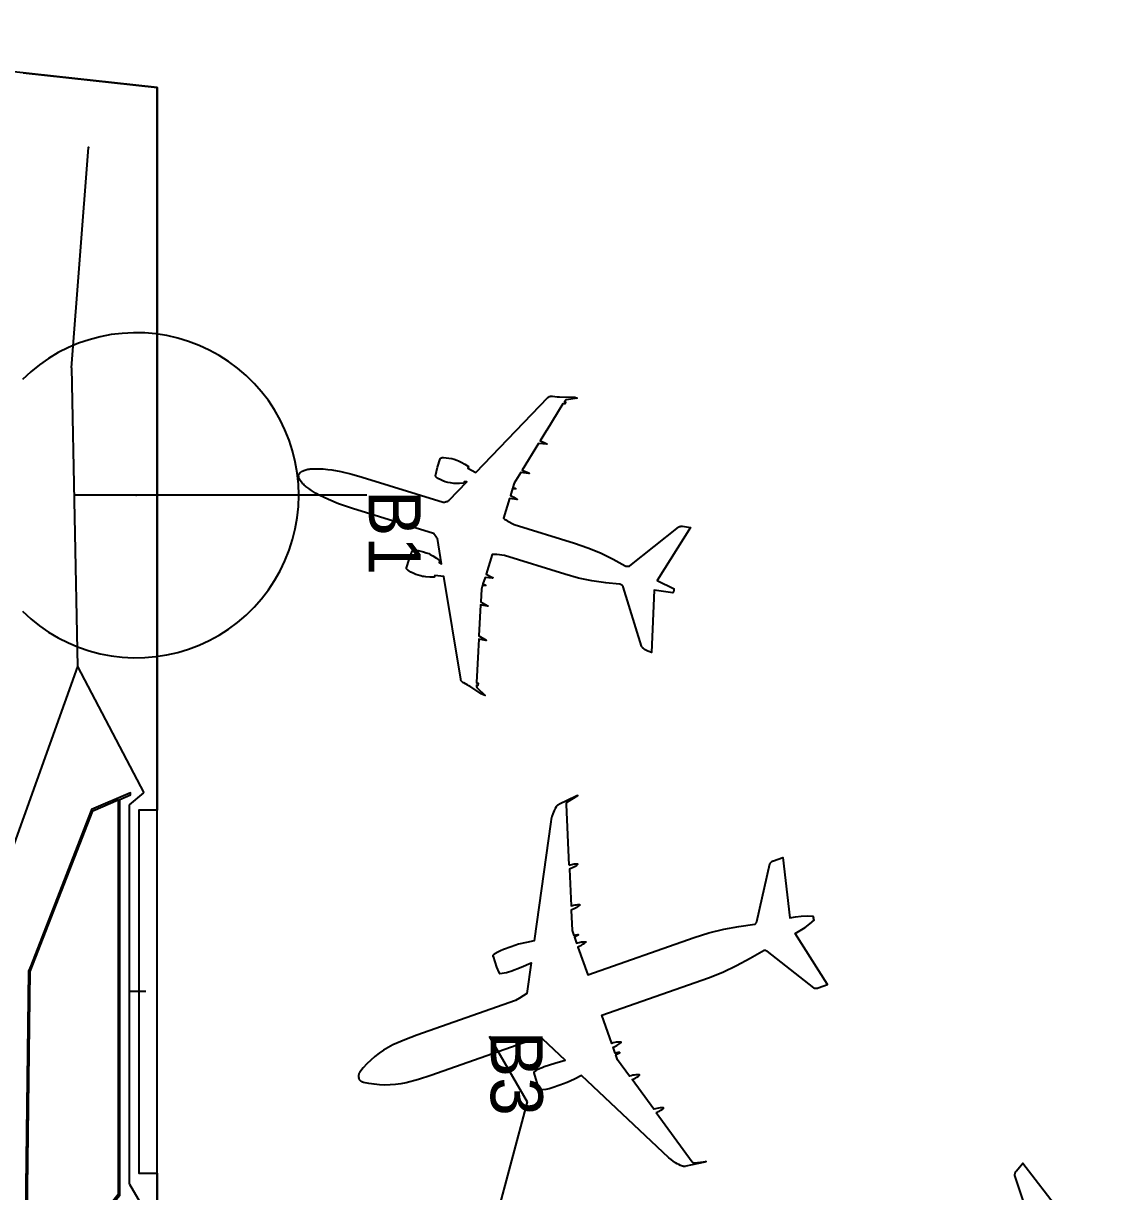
# Model space of a CAD drawing. Extents: x -127 to 299, y -292 to 314.
# Drawn here: x 113.1 to 212.7, y 206 to 313.8 of the extents above; entities that cross this region are included whole.
import ezdxf

# ---------------------------------------------------------------- set-up
doc = ezdxf.new("R2010")
doc.units = 0
for name, color, linetype in [('SS-BOARDING-AREAS', 7, 'CONTINUOUS'), ('SS-BOUNDARY', 250, 'CONTINUOUS'), ('SS-CIRCULATION', 7, 'CONTINUOUS'), ('SS-ENTER-TRANSFER', 250, 'CONTINUOUS'), ('SS-GATES', 250, 'CONTINUOUS'), ('SS-GRAPH', 7, 'CONTINUOUS'), ('SS-ISLANDS', 7, 'CONTINUOUS'), ('SS-SEATING-AREAS', 250, 'CONTINUOUS'), ('SS-SMALL-PLANES', 9, 'CONTINUOUS'), ('SS-STAND-NUMBER', 7, 'CONTINUOUS')]:
    doc.layers.add(name, color=color, linetype=linetype)

msp = doc.modelspace()

# ---------------------------------------------------------------- linework, layer by layer
at = {"layer": 'SS-BOARDING-AREAS'}
msp.add_lwpolyline([(113.01, 259.6), (113.77, 258.9), (114.58, 258.25), (115.43, 257.66), (116.32, 257.14), (117.25, 256.67), (118.2, 256.27), (119.18, 255.94), (120.18, 255.67), (121.2, 255.48), (122.23, 255.35), (123.26, 255.3), (124.3, 255.32), (125.33, 255.41), (126.35, 255.57), (127.36, 255.8), (128.35, 256.1), (129.32, 256.46), (130.26, 256.9), (131.17, 257.39), (132.04, 257.95), (132.87, 258.57), (133.66, 259.24), (134.4, 259.97), (135.09, 260.74), (135.72, 261.56), (136.29, 262.43), (136.8, 263.33), (137.25, 264.26), (137.64, 265.22), (137.95, 266.21), (138.2, 267.21), (138.38, 268.23), (138.49, 269.26), (138.52, 270.3), (138.49, 271.33), (138.38, 272.36), (138.2, 273.38), (137.95, 274.39), (137.64, 275.37), (137.25, 276.33), (136.8, 277.27), (136.29, 278.17), (135.72, 279.03), (135.09, 279.85), (134.4, 280.62), (133.66, 281.35), (132.87, 282.02), (132.04, 282.64), (131.17, 283.2), (130.26, 283.7), (129.32, 284.13), (128.35, 284.5), (127.36, 284.8), (126.35, 285.03), (125.33, 285.19), (124.3, 285.28), (123.26, 285.29), (122.23, 285.24), (121.2, 285.12), (120.18, 284.92), (119.18, 284.65), (118.2, 284.32), (117.25, 283.92), (116.32, 283.46), (115.43, 282.93), (114.58, 282.34), (113.77, 281.69), (113.01, 280.99)], dxfattribs=at)
at = {"layer": 'SS-BOUNDARY'}
msp.add_lwpolyline([(212.74, -208.86), (212.74, 117.56), (125.45, 204.84), (125.45, 307.92), (71.36, 313.84), (66.7, 289.58), (58.13, 266.21), (45.92, 244.53), (30.37, 225.09), (11.91, 208.41)], dxfattribs=at)
at = {"layer": 'SS-CIRCULATION'}
for points in [[(113.08, 309.28), (125.45, 307.92), (125.45, 241.24), (123.75, 241.24), (123.75, 207.75), (125.45, 207.75), (125.45, 204.84)], [(122.01, 205.72), (122.01, 242.23), (122.99, 242.64), (122.99, 242.84), (119.38, 241.3), (119.29, 241.06), (113.77, 226.87), (113.58, 226.39), (113.12, 189.08)]]:
    msp.add_lwpolyline(points, dxfattribs=at)
at = {"layer": 'SS-ENTER-TRANSFER'}
msp.add_point((119.11, 302.4), dxfattribs=at)
at = {"layer": 'SS-GATES'}
msp.add_point((123.52, 270.3), dxfattribs=at)
at = {"layer": 'SS-GRAPH'}
for p, q in [((117.55, 282.05), (119.11, 302.4)), ((117.55, 282.05), (118.09, 254.49)), ((123.52, 270.3), (117.78, 270.3)), ((144.82, 270.3), (123.52, 270.3)), ((118.09, 254.49), (105.87, 220.4)), ((118.09, 254.49), (124.22, 242.84)), ((122.88, 241.72), (124.22, 242.84)), ((122.88, 206.73), (122.88, 241.72)), ((124.4, 224.49), (122.88, 224.49)), ((156.09, 220.39), (159.6, 214.33)), ((159.6, 214.33), (154.49, 195.26)), ((122.88, 206.73), (124.3, 204.31))]:
    msp.add_line(p, q, dxfattribs=at)
at = {"layer": 'SS-ISLANDS'}
for points in [[(129.5, 165.94), (129.61, 165.83), (138.66, 174.89), (118.62, 198.45), (118.62, 201.5), (121.83, 205.49), (122.01, 205.72), (122.01, 242.23), (122.99, 242.64), (122.99, 242.84), (119.38, 241.3), (119.29, 241.06), (113.77, 226.87), (113.58, 226.39), (113.12, 189.08), (113.11, 188.77), (115.59, 185.33), (119.19, 180.31), (122.11, 183.23), (129.52, 175.82), (125.38, 171.68), (125.47, 171.55), (134.02, 180.1), (138.45, 174.89)], [(115.7, 185.43), (113.27, 188.82), (113.73, 226.36), (119.5, 241.19), (121.86, 242.2), (121.86, 205.77), (118.47, 201.55), (118.47, 198.4), (127.01, 188.35), (125.61, 186.95), (125.29, 187.27), (124.07, 186.05), (124.39, 185.72), (119.21, 180.54)]]:
    msp.add_lwpolyline(points, close=True, dxfattribs=at)
at = {"layer": 'SS-SEATING-AREAS'}
msp.add_lwpolyline([(125.45, 207.75), (125.45, 241.24), (123.75, 241.24), (123.75, 207.75)], close=True, dxfattribs=at)
at = {"layer": 'SS-SMALL-PLANES'}
msp.add_lwpolyline([(153.47, 253.32), (151.9, 262.81), (151.07, 262.88), (151.02, 262.73), (150.63, 262.74), (150.24, 262.77), (150.1, 262.79), (149.95, 262.81), (149.8, 262.85), (149.56, 262.92), (149.32, 263), (149.09, 263.1), (148.87, 263.21), (148.65, 263.34), (148.62, 263.36), (148.6, 263.38), (148.57, 263.41), (148.55, 263.43), (148.52, 263.46), (148.5, 263.49), (148.48, 263.52), (148.47, 263.55), (148.47, 263.55), (148.46, 263.56), (148.46, 263.56), (148.46, 263.57), (148.46, 263.57), (148.46, 263.58), (148.46, 263.58), (148.46, 263.59), (148.46, 263.59), (148.46, 263.6), (148.46, 263.61), (148.7, 264.38), (148.99, 265.14), (149, 265.15), (149, 265.15), (149, 265.15), (149, 265.16), (149.01, 265.16), (149.01, 265.17), (149.02, 265.17), (149.02, 265.17), (149.02, 265.18), (149.03, 265.18), (149.03, 265.18), (149.07, 265.2), (149.1, 265.21), (149.13, 265.22), (149.17, 265.23), (149.2, 265.23), (149.24, 265.23), (149.27, 265.23), (149.31, 265.23), (149.56, 265.2), (149.8, 265.15), (150.05, 265.08), (150.28, 265), (150.52, 264.91), (150.65, 264.84), (150.78, 264.77), (150.91, 264.7), (151.23, 264.48), (151.54, 264.25), (151.49, 264.1), (151.7, 263.96), (151.32, 266.3), (151.28, 266.36), (151.25, 266.43), (151.21, 266.5), (151.16, 266.56), (151.12, 266.62), (151.06, 266.67), (151.01, 266.73), (150.95, 266.77), (143.48, 269.09), (142.2, 269.52), (141.27, 269.9), (140.79, 270.11), (140.47, 270.27), (140.08, 270.49), (139.69, 270.74), (139.44, 270.92), (139.18, 271.11), (139.1, 271.17), (139.02, 271.24), (138.95, 271.31), (138.88, 271.39), (138.75, 271.54), (138.69, 271.62), (138.65, 271.69), (138.61, 271.75), (138.59, 271.78), (138.58, 271.82), (138.56, 271.85), (138.55, 271.89), (138.54, 271.92), (138.53, 271.94), (138.52, 271.97), (138.52, 272), (138.52, 272.02), (138.51, 272.1), (138.51, 272.15), (138.51, 272.17), (138.51, 272.18), (138.52, 272.18), (138.52, 272.19), (138.52, 272.2), (138.52, 272.2), (138.52, 272.21), (138.52, 272.22), (138.53, 272.22), (138.53, 272.23), (138.54, 272.24), (138.54, 272.25), (138.57, 272.29), (138.62, 272.36), (138.64, 272.37), (138.65, 272.39), (138.68, 272.41), (138.7, 272.43), (138.72, 272.45), (138.75, 272.47), (138.78, 272.49), (138.82, 272.51), (138.85, 272.53), (138.92, 272.56), (138.99, 272.59), (139.08, 272.62), (139.27, 272.67), (139.37, 272.7), (139.48, 272.71), (139.58, 272.73), (139.68, 272.74), (140.01, 272.75), (140.32, 272.75), (140.77, 272.73), (141.22, 272.69), (141.58, 272.64), (142.41, 272.49), (143.42, 272.25), (144.38, 271.96), (151.84, 269.65), (151.92, 269.66), (151.99, 269.67), (152.07, 269.68), (152.14, 269.71), (152.21, 269.73), (152.28, 269.76), (152.35, 269.8), (152.41, 269.84), (154.05, 271.54), (153.8, 271.55), (153.76, 271.4), (153.37, 271.38), (152.98, 271.38), (152.84, 271.39), (152.69, 271.41), (152.54, 271.43), (152.29, 271.49), (152.05, 271.55), (151.81, 271.64), (151.58, 271.74), (151.36, 271.85), (151.33, 271.87), (151.3, 271.89), (151.27, 271.91), (151.25, 271.93), (151.22, 271.96), (151.2, 271.99), (151.18, 272.02), (151.16, 272.05), (151.16, 272.05), (151.16, 272.06), (151.15, 272.06), (151.15, 272.07), (151.15, 272.07), (151.15, 272.08), (151.15, 272.08), (151.15, 272.09), (151.15, 272.09), (151.15, 272.1), (151.15, 272.1), (151.34, 272.89), (151.58, 273.67), (151.58, 273.67), (151.59, 273.68), (151.59, 273.68), (151.59, 273.69), (151.6, 273.69), (151.6, 273.7), (151.6, 273.7), (151.61, 273.71), (151.61, 273.71), (151.62, 273.71), (151.62, 273.71), (151.65, 273.73), (151.68, 273.74), (151.72, 273.76), (151.75, 273.77), (151.78, 273.77), (151.82, 273.78), (151.85, 273.78), (151.89, 273.78), (152.14, 273.76), (152.39, 273.73), (152.64, 273.68), (152.88, 273.62), (153.12, 273.54), (153.26, 273.48), (153.39, 273.42), (153.52, 273.35), (153.86, 273.16), (154.18, 272.94), (154.14, 272.79), (154.87, 272.39), (161.53, 279.32), (161.55, 279.33), (161.56, 279.35), (161.58, 279.36), (161.6, 279.38), (161.62, 279.39), (161.64, 279.4), (161.67, 279.41), (161.69, 279.42), (161.71, 279.42), (161.76, 279.43), (161.81, 279.44), (161.86, 279.44), (161.91, 279.44), (161.96, 279.44), (162.39, 279.39), (162.49, 279.38), (162.59, 279.38), (163.85, 279.36), (163.88, 279.36), (163.91, 279.36), (163.94, 279.35), (163.98, 279.34), (164.01, 279.34), (164.23, 279.27), (163.25, 279.11), (163.23, 279.11), (163.22, 279.1), (163.2, 279.1), (163.18, 279.09), (163.17, 279.08), (163.15, 279.07), (163.14, 279.06), (163.12, 279.05), (163.11, 279.04), (163.1, 279.02), (163.09, 279.01), (163.08, 279), (163.07, 278.98), (163.06, 278.96), (163.05, 278.95), (163.12, 278.93), (163.12, 278.93), (163.12, 278.93), (163.13, 278.92), (163.13, 278.92), (163.13, 278.92), (163.13, 278.92), (163.13, 278.92), (163.13, 278.92), (163.14, 278.91), (163.14, 278.91), (163.14, 278.91), (163.14, 278.91), (163.14, 278.91), (163.14, 278.9), (163.14, 278.9), (163.14, 278.9), (163.14, 278.9), (163.14, 278.89), (163.14, 278.89), (163.14, 278.89), (163.14, 278.89), (163.14, 278.89), (163.14, 278.88), (163.1, 278.75), (163.1, 278.74), (163.1, 278.74), (163.1, 278.74), (163.1, 278.74), (163.09, 278.74), (163.09, 278.73), (163.09, 278.73), (163.09, 278.73), (163.09, 278.73), (163.09, 278.73), (163.08, 278.73), (163.08, 278.72), (163.08, 278.72), (163.08, 278.72), (163.07, 278.72), (163.07, 278.72), (163.07, 278.72), (163.07, 278.72), (163.06, 278.72), (163.06, 278.72), (163.06, 278.72), (163.06, 278.72), (163.06, 278.72), (162.92, 278.76), (162.91, 278.74), (161.42, 276.3), (161.4, 276.27), (160.82, 275.32), (161.12, 275.19), (161.42, 275.04), (161.42, 275.04), (161.42, 275.04), (161.43, 275.03), (161.43, 275.03), (161.43, 275.03), (161.43, 275.03), (161.43, 275.03), (161.43, 275.02), (161.43, 275.01), (161.43, 275.01), (161.42, 275.01), (161.42, 275.01), (161.42, 275.01), (161.42, 275.01), (161.41, 275.01), (160.66, 275.06), (159.16, 272.62), (159.46, 272.49), (159.76, 272.36), (159.77, 272.35), (159.77, 272.35), (159.78, 272.35), (159.78, 272.34), (159.78, 272.34), (159.79, 272.34), (159.79, 272.32), (159.78, 272.32), (159.78, 272.32), (159.77, 272.32), (159.77, 272.32), (159.77, 272.32), (159.76, 272.32), (159.76, 272.32), (159.02, 272.39), (158.41, 271.4), (158.29, 271.01), (158.38, 270.98), (158.46, 270.94), (158.55, 270.89), (158.55, 270.89), (158.55, 270.89), (158.55, 270.89), (158.55, 270.89), (158.55, 270.89), (158.55, 270.89), (158.55, 270.89), (158.55, 270.89), (158.55, 270.89), (158.55, 270.89), (158.55, 270.89), (158.55, 270.89), (158.55, 270.89), (158.55, 270.89), (158.55, 270.89), (158.55, 270.89), (158.55, 270.88), (158.55, 270.88), (158.55, 270.88), (158.55, 270.88), (158.55, 270.88), (158.55, 270.88), (158.55, 270.88), (158.55, 270.88), (158.55, 270.88), (158.55, 270.88), (158.55, 270.88), (158.55, 270.88), (158.55, 270.88), (158.55, 270.88), (158.55, 270.88), (158.55, 270.88), (158.54, 270.88), (158.54, 270.88), (158.54, 270.88), (158.54, 270.88), (158.54, 270.88), (158.54, 270.88), (158.45, 270.88), (158.35, 270.89), (158.26, 270.91), (158.07, 270.29), (158.37, 270.13), (158.67, 269.95), (158.67, 269.95), (158.67, 269.95), (158.67, 269.95), (158.68, 269.94), (158.68, 269.94), (158.68, 269.94), (158.68, 269.94), (158.68, 269.94), (158.68, 269.93), (158.68, 269.93), (158.68, 269.91), (158.67, 269.91), (158.67, 269.9), (158.67, 269.9), (158.67, 269.9), (158.67, 269.9), (158.66, 269.9), (158.66, 269.9), (158.66, 269.9), (158.66, 269.9), (158.65, 269.9), (158.65, 269.9), (158.65, 269.9), (157.97, 269.99), (157.41, 268.18), (157.53, 268.09), (157.65, 268.02), (157.77, 267.95), (158.42, 267.61), (163.99, 265.88), (165.21, 265.46), (166.39, 264.97), (167.54, 264.41), (168.66, 263.78), (168.69, 263.77), (168.72, 263.76), (168.75, 263.75), (168.79, 263.74), (168.82, 263.74), (168.85, 263.74), (168.88, 263.74), (168.92, 263.74), (168.95, 263.74), (168.98, 263.75), (169, 263.75), (169.02, 263.76), (169.03, 263.77), (169.05, 263.77), (169.06, 263.78), (169.08, 263.79), (169.09, 263.8), (173.57, 267.35), (173.6, 267.37), (173.64, 267.39), (173.68, 267.41), (173.72, 267.42), (173.76, 267.43), (173.8, 267.44), (173.84, 267.44), (173.88, 267.44), (173.92, 267.44), (173.96, 267.44), (174.32, 267.39), (174.68, 267.32), (171.6, 262.42), (173.17, 261.67), (173.16, 261.62), (173.16, 261.58), (173.15, 261.54), (173.14, 261.49), (173.13, 261.45), (173.11, 261.41), (173.09, 261.37), (173.07, 261.33), (173.05, 261.29), (171.33, 261.55), (171.1, 255.78), (170.76, 255.92), (170.44, 256.08), (170.4, 256.1), (170.37, 256.12), (170.34, 256.15), (170.3, 256.18), (170.28, 256.21), (170.25, 256.24), (170.23, 256.27), (170.2, 256.3), (170.18, 256.34), (170.17, 256.38), (168.48, 261.84), (168.48, 261.85), (168.47, 261.87), (168.46, 261.88), (168.45, 261.9), (168.44, 261.91), (168.43, 261.93), (168.42, 261.94), (168.4, 261.97), (168.37, 261.99), (168.35, 262.01), (168.32, 262.03), (168.29, 262.04), (168.26, 262.06), (168.23, 262.07), (168.2, 262.08), (168.17, 262.09), (168.14, 262.1), (166.86, 262.21), (165.59, 262.4), (164.34, 262.66), (163.1, 263.01), (157.53, 264.73), (156.8, 264.82), (156.66, 264.84), (156.52, 264.84), (156.37, 264.84), (155.81, 263.02), (156.42, 262.72), (156.42, 262.72), (156.43, 262.71), (156.43, 262.71), (156.43, 262.71), (156.43, 262.71), (156.43, 262.71), (156.43, 262.71), (156.44, 262.7), (156.44, 262.7), (156.44, 262.7), (156.44, 262.7), (156.44, 262.69), (156.43, 262.67), (156.43, 262.67), (156.43, 262.67), (156.43, 262.67), (156.42, 262.67), (156.42, 262.66), (156.42, 262.66), (156.42, 262.66), (156.41, 262.66), (156.41, 262.66), (156.41, 262.66), (156.06, 262.68), (155.72, 262.72), (155.53, 262.11), (155.61, 262.06), (155.7, 262.02), (155.78, 261.97), (155.78, 261.97), (155.78, 261.97), (155.78, 261.97), (155.78, 261.97), (155.78, 261.97), (155.78, 261.97), (155.78, 261.97), (155.78, 261.97), (155.78, 261.97), (155.78, 261.96), (155.78, 261.96), (155.78, 261.96), (155.78, 261.96), (155.78, 261.96), (155.78, 261.96), (155.78, 261.96), (155.78, 261.96), (155.78, 261.96), (155.78, 261.96), (155.78, 261.96), (155.78, 261.96), (155.78, 261.96), (155.78, 261.96), (155.78, 261.96), (155.78, 261.96), (155.78, 261.96), (155.78, 261.96), (155.78, 261.96), (155.78, 261.96), (155.78, 261.96), (155.78, 261.96), (155.78, 261.96), (155.78, 261.96), (155.78, 261.96), (155.78, 261.96), (155.78, 261.96), (155.78, 261.96), (155.78, 261.96), (155.68, 261.97), (155.59, 261.98), (155.5, 262), (155.38, 261.62), (155.32, 260.46), (155.97, 260.09), (155.97, 260.09), (155.97, 260.09), (155.98, 260.09), (155.98, 260.08), (155.98, 260.08), (155.99, 260.08), (155.99, 260.07), (155.98, 260.06), (155.98, 260.06), (155.97, 260.06), (155.97, 260.06), (155.96, 260.06), (155.95, 260.06), (155.95, 260.06), (155.62, 260.12), (155.3, 260.19), (155.16, 257.32), (155.81, 256.94), (155.81, 256.93), (155.81, 256.93), (155.82, 256.93), (155.82, 256.93), (155.82, 256.93), (155.82, 256.93), (155.82, 256.92), (155.82, 256.91), (155.82, 256.91), (155.81, 256.91), (155.81, 256.91), (155.81, 256.91), (155.8, 256.91), (155.8, 256.91), (155.8, 256.91), (155.47, 256.96), (155.14, 257.02), (155.08, 255.9), (155.09, 255.87), (154.93, 253.01), (154.93, 252.99), (155.06, 252.95), (155.07, 252.95), (155.07, 252.95), (155.07, 252.94), (155.07, 252.94), (155.07, 252.94), (155.08, 252.94), (155.08, 252.94), (155.08, 252.94), (155.08, 252.94), (155.08, 252.93), (155.08, 252.93), (155.08, 252.93), (155.09, 252.93), (155.09, 252.92), (155.09, 252.92), (155.09, 252.92), (155.09, 252.92), (155.09, 252.92), (155.09, 252.91), (155.09, 252.91), (155.09, 252.91), (155.09, 252.91), (155.09, 252.9), (155.04, 252.77), (155.04, 252.76), (155.04, 252.76), (155.04, 252.76), (155.04, 252.76), (155.04, 252.76), (155.04, 252.75), (155.04, 252.75), (155.03, 252.75), (155.03, 252.75), (155.03, 252.75), (155.03, 252.75), (155.03, 252.75), (155.02, 252.74), (155.02, 252.74), (155.02, 252.74), (155.02, 252.74), (155.01, 252.74), (155.01, 252.74), (155.01, 252.74), (155.01, 252.74), (155, 252.74), (155, 252.74), (155, 252.74), (154.93, 252.76), (154.93, 252.75), (154.93, 252.73), (154.93, 252.71), (154.93, 252.69), (154.93, 252.68), (154.93, 252.66), (154.93, 252.64), (154.94, 252.62), (154.95, 252.61), (154.95, 252.59), (154.96, 252.57), (154.97, 252.56), (154.98, 252.54), (154.99, 252.53), (155, 252.52), (155.72, 251.83), (155.5, 251.9), (155.47, 251.91), (155.44, 251.93), (155.41, 251.94), (155.38, 251.96), (155.36, 251.97), (154.31, 252.67), (154.23, 252.72), (154.14, 252.77), (153.76, 252.98), (153.71, 253), (153.67, 253.03), (153.63, 253.06), (153.59, 253.1), (153.56, 253.13), (153.54, 253.15), (153.53, 253.17), (153.52, 253.19), (153.51, 253.21), (153.5, 253.23), (153.49, 253.25), (153.48, 253.27), (153.47, 253.3)], close=True, dxfattribs=at)
for points in [[(163.5, 236.16), (163.23, 241.77), (163.23, 241.79), (163.23, 241.81), (163.23, 241.83), (163.24, 241.85), (163.24, 241.86), (163.25, 241.88), (163.25, 241.9), (163.26, 241.92), (163.27, 241.93), (163.28, 241.95), (163.29, 241.96), (163.31, 241.98), (163.32, 241.99), (163.33, 242), (164.28, 242.58), (164.2, 242.56), (164.12, 242.53), (162.53, 241.75), (162.49, 241.73), (162.46, 241.71), (162.42, 241.69), (162.39, 241.66), (162.36, 241.63), (162.33, 241.6), (162.31, 241.57), (162.29, 241.54), (162.19, 241.38), (162.11, 241.22), (162.04, 241.06), (161.98, 240.89), (161.9, 240.65), (161.84, 240.41), (161.79, 240.16), (160.26, 229.18), (159.54, 229.04), (158.82, 228.86), (158.12, 228.63), (157.43, 228.37)], [(163.5, 236.16), (163.61, 236.2), (163.73, 236.23), (163.84, 236.26), (163.96, 236.28), (164.1, 236.28), (164.25, 236.28), (164.25, 236.28), (164.25, 236.28), (164.25, 236.28), (164.25, 236.28), (164.25, 236.28), (164.26, 236.28), (164.26, 236.28), (164.26, 236.28), (164.26, 236.28), (164.26, 236.28), (164.26, 236.27), (164.26, 236.27), (164.27, 236.27), (164.27, 236.27), (164.27, 236.27), (164.27, 236.27), (164.27, 236.27), (164.27, 236.27), (164.27, 236.26), (164.27, 236.26), (164.27, 236.26), (164.27, 236.26), (164.27, 236.26), (164.27, 236.26), (164.27, 236.25), (164.27, 236.25), (164.27, 236.25), (164.27, 236.25), (164.27, 236.25), (164.27, 236.25), (164.27, 236.25), (164.27, 236.24), (164.27, 236.24), (164.27, 236.24), (164.27, 236.24), (164.27, 236.24), (164.27, 236.24), (164.26, 236.24), (164.26, 236.24), (164.26, 236.23), (164.15, 236.14), (164.04, 236.05), (163.91, 235.98), (163.79, 235.91), (163.65, 235.85), (163.52, 235.8), (163.66, 232.4), (163.78, 232.44), (163.9, 232.47), (164.03, 232.49), (164.15, 232.51), (164.28, 232.52), (164.44, 232.52), (164.44, 232.52), (164.44, 232.52), (164.44, 232.52), (164.44, 232.52), (164.45, 232.51), (164.45, 232.51), (164.45, 232.51), (164.45, 232.51), (164.45, 232.51), (164.45, 232.51), (164.45, 232.51), (164.45, 232.51), (164.46, 232.51), (164.46, 232.51), (164.46, 232.5), (164.46, 232.5), (164.46, 232.5), (164.46, 232.5), (164.46, 232.5), (164.46, 232.5), (164.46, 232.49), (164.46, 232.49), (164.46, 232.49), (164.46, 232.49), (164.46, 232.49), (164.46, 232.49), (164.46, 232.49), (164.46, 232.48), (164.46, 232.48), (164.46, 232.48), (164.45, 232.48), (164.45, 232.48), (164.45, 232.48), (164.37, 232.41), (164.29, 232.34), (164.2, 232.27), (164.07, 232.2), (163.94, 232.13), (163.81, 232.07), (163.67, 232.02), (163.75, 230.14), (163.91, 229.68), (164.1, 229.72), (164.29, 229.76), (164.29, 229.76), (164.29, 229.76), (164.3, 229.76), (164.3, 229.76), (164.3, 229.76), (164.3, 229.76), (164.3, 229.76), (164.31, 229.76), (164.31, 229.76), (164.31, 229.76), (164.31, 229.76), (164.31, 229.75), (164.31, 229.75), (164.32, 229.75), (164.32, 229.75), (164.32, 229.75), (164.32, 229.75), (164.32, 229.74), (164.32, 229.74), (164.32, 229.74), (164.32, 229.74), (164.32, 229.74), (164.33, 229.74), (164.33, 229.73), (164.33, 229.73), (164.33, 229.73), (164.33, 229.73), (164.33, 229.72), (164.33, 229.72), (164.32, 229.72), (164.32, 229.72), (164.32, 229.72), (164.32, 229.71), (164.32, 229.71), (164.32, 229.71), (164.32, 229.71), (164.32, 229.71), (164.32, 229.71), (164.31, 229.71), (164.31, 229.7), (164.31, 229.7), (164.2, 229.64), (164.08, 229.58), (163.97, 229.53), (164.17, 228.96), (164.28, 229), (164.4, 229.04), (164.51, 229.06), (164.63, 229.08), (164.76, 229.1), (164.88, 229.1), (165, 229.1), (165, 229.1), (165, 229.1), (165, 229.1), (165, 229.1), (165.01, 229.09), (165.01, 229.09), (165.01, 229.09), (165.01, 229.09), (165.01, 229.09), (165.01, 229.09), (165.01, 229.09), (165.02, 229.09), (165.02, 229.09), (165.02, 229.08), (165.02, 229.08), (165.02, 229.08), (165.02, 229.08), (165.02, 229.08), (165.02, 229.07), (165.02, 229.07), (165.02, 229.07), (165.02, 229.07), (165.02, 229.07), (165.02, 229.07), (165.02, 229.06), (165.02, 229.06), (165.02, 229.06), (165.02, 229.06), (165.02, 229.06), (165.02, 229.06), (165.01, 229.05), (165.01, 229.05), (164.91, 228.96), (164.79, 228.87), (164.67, 228.8), (164.55, 228.73), (164.42, 228.67), (164.29, 228.61), (165.2, 226.03), (175.04, 229.49), (176.39, 229.92), (177.77, 230.25), (179.16, 230.49), (180.64, 230.72), (180.66, 230.73), (180.68, 230.75), (180.69, 230.76), (180.71, 230.78), (180.73, 230.8), (180.74, 230.82), (180.76, 230.84), (180.77, 230.86), (180.78, 230.88), (180.79, 230.9), (180.8, 230.92), (180.8, 230.95), (182.02, 236.29), (182.04, 236.32), (182.06, 236.36), (182.09, 236.39), (182.12, 236.42), (182.15, 236.45), (182.18, 236.47), (182.21, 236.5), (182.24, 236.52), (182.28, 236.54), (182.32, 236.56), (182.35, 236.57), (183.22, 236.88), (183.85, 231.31), (184.38, 231.4), (184.91, 231.46), (185.45, 231.48), (185.99, 231.47), (186.05, 231.28)], [(171.53, 213.34), (171.64, 213.38), (171.75, 213.43), (171.86, 213.48), (171.96, 213.54), (172.07, 213.63), (172.18, 213.72), (172.19, 213.72), (172.19, 213.72), (172.19, 213.72), (172.19, 213.72), (172.19, 213.73), (172.19, 213.73), (172.19, 213.73), (172.19, 213.73), (172.19, 213.73), (172.19, 213.73), (172.19, 213.73), (172.2, 213.74), (172.2, 213.74), (172.2, 213.74), (172.2, 213.74), (172.2, 213.74), (172.2, 213.74), (172.2, 213.75), (172.19, 213.75), (172.19, 213.75), (172.19, 213.75), (172.19, 213.75), (172.19, 213.75), (172.19, 213.75), (172.19, 213.76), (172.19, 213.76), (172.19, 213.76), (172.19, 213.76), (172.19, 213.76), (172.18, 213.76), (172.18, 213.76), (172.18, 213.76), (172.18, 213.76), (172.18, 213.76), (172.18, 213.76), (172.18, 213.76), (172.17, 213.76), (172.17, 213.76), (172.17, 213.76), (172.17, 213.76), (172.02, 213.77), (171.88, 213.77), (171.74, 213.75), (171.59, 213.72), (171.45, 213.69), (171.31, 213.64), (169.29, 216.38), (169.41, 216.42), (169.53, 216.48), (169.64, 216.53), (169.75, 216.6), (169.86, 216.67), (169.98, 216.77), (169.98, 216.77), (169.98, 216.78), (169.98, 216.78), (169.98, 216.78), (169.98, 216.78), (169.98, 216.78), (169.98, 216.78), (169.98, 216.78), (169.98, 216.79), (169.99, 216.79), (169.99, 216.79), (169.99, 216.79), (169.99, 216.79), (169.98, 216.79), (169.98, 216.8), (169.98, 216.8), (169.98, 216.8), (169.98, 216.8), (169.98, 216.8), (169.98, 216.8), (169.98, 216.8), (169.98, 216.81), (169.98, 216.81), (169.98, 216.81), (169.98, 216.81), (169.97, 216.81), (169.97, 216.81), (169.97, 216.81), (169.97, 216.81), (169.97, 216.81), (169.97, 216.81), (169.97, 216.81), (169.96, 216.81), (169.86, 216.82), (169.75, 216.82), (169.64, 216.81), (169.49, 216.79), (169.35, 216.77), (169.21, 216.73), (169.07, 216.68), (167.96, 218.19), (167.79, 218.66), (167.96, 218.74), (168.13, 218.83), (168.14, 218.83), (168.14, 218.83), (168.14, 218.83), (168.14, 218.83), (168.14, 218.84), (168.14, 218.84), (168.15, 218.84), (168.15, 218.84), (168.15, 218.84), (168.15, 218.85), (168.15, 218.85), (168.15, 218.85), (168.15, 218.85), (168.15, 218.85), (168.15, 218.86), (168.15, 218.86), (168.15, 218.86), (168.15, 218.86), (168.15, 218.86), (168.15, 218.87), (168.15, 218.87), (168.15, 218.87), (168.15, 218.87), (168.15, 218.87), (168.15, 218.87), (168.14, 218.88), (168.14, 218.88), (168.14, 218.88), (168.14, 218.88), (168.14, 218.88), (168.14, 218.88), (168.14, 218.88), (168.13, 218.89), (168.13, 218.89), (168.13, 218.89), (168.13, 218.89), (168.13, 218.89), (168.12, 218.89), (168.12, 218.89), (168.12, 218.89), (168.12, 218.89), (167.99, 218.87), (167.86, 218.84), (167.74, 218.81), (167.54, 219.38), (167.65, 219.41), (167.77, 219.46), (167.88, 219.51), (167.98, 219.57), (168.08, 219.64), (168.18, 219.71), (168.27, 219.79), (168.27, 219.79), (168.28, 219.79), (168.28, 219.79), (168.28, 219.8), (168.28, 219.8), (168.28, 219.8), (168.28, 219.8), (168.28, 219.8), (168.28, 219.8), (168.28, 219.81), (168.28, 219.81), (168.28, 219.81), (168.28, 219.81), (168.28, 219.81), (168.28, 219.81), (168.28, 219.82), (168.28, 219.82), (168.28, 219.82), (168.28, 219.82), (168.28, 219.82), (168.27, 219.82), (168.27, 219.83), (168.27, 219.83), (168.27, 219.83), (168.27, 219.83), (168.27, 219.83), (168.27, 219.83), (168.26, 219.83), (168.26, 219.83), (168.26, 219.83), (168.26, 219.83), (168.26, 219.83), (168.12, 219.84), (167.97, 219.84), (167.83, 219.82), (167.69, 219.8), (167.55, 219.76), (167.42, 219.72), (166.51, 222.31), (176.35, 225.77), (177.67, 226.28), (178.95, 226.89), (180.19, 227.58), (181.48, 228.32), (181.5, 228.32), (181.53, 228.32), (181.55, 228.32), (181.58, 228.32), (181.6, 228.32), (181.62, 228.31), (181.65, 228.3), (181.67, 228.29), (181.69, 228.28), (181.71, 228.27), (181.73, 228.26), (181.75, 228.24), (186.05, 224.85), (186.08, 224.83), (186.12, 224.82), (186.16, 224.81), (186.2, 224.8), (186.24, 224.8), (186.29, 224.8), (186.33, 224.8), (186.37, 224.8), (186.41, 224.81), (186.45, 224.82), (186.49, 224.83), (187.35, 225.14), (184.36, 229.87), (184.83, 230.13), (185.28, 230.42), (185.71, 230.74), (186.12, 231.08), (186.05, 231.28)], [(157.43, 228.37), (157.16, 228.26), (156.89, 228.13), (156.62, 227.98), (156.58, 227.95), (156.54, 227.92), (156.51, 227.89), (156.47, 227.86), (156.47, 227.85), (156.46, 227.84), (156.46, 227.84), (156.46, 227.83), (156.45, 227.82), (156.45, 227.81), (156.45, 227.8), (156.45, 227.79), (156.45, 227.79), (156.45, 227.78), (156.45, 227.77), (156.45, 227.76), (156.45, 227.75), (156.46, 227.74), (156.46, 227.74), (156.61, 227.24), (156.79, 226.74), (157, 226.27), (157, 226.26), (157.01, 226.25), (157.01, 226.24), (157.02, 226.23), (157.02, 226.23), (157.03, 226.22), (157.03, 226.21), (157.04, 226.21), (157.04, 226.2), (157.05, 226.2), (157.06, 226.19), (157.07, 226.19), (157.07, 226.18), (157.08, 226.18), (157.09, 226.18), (157.29, 226.2), (157.5, 226.23), (157.7, 226.27), (157.9, 226.33), (158.09, 226.39), (159.04, 226.75), (159.98, 227.14), (159.58, 224.32), (159.24, 224.09), (158.89, 223.88), (158.53, 223.69), (149.41, 220.47), (148.3, 220.05), (147.21, 219.57), (146.77, 219.34), (146.34, 219.08), (145.93, 218.8), (145.54, 218.5), (145.17, 218.17), (144.81, 217.82), (144.48, 217.45), (144.16, 217.07), (144.14, 217.04), (144.12, 217.01), (144.1, 216.97), (144.08, 216.94), (144.07, 216.9), (144.06, 216.86), (144.05, 216.82), (144.04, 216.79), (144.04, 216.75), (144.04, 216.71), (144.04, 216.67), (144.04, 216.63), (144.05, 216.59), (144.06, 216.54), (144.07, 216.5)], [(161.92, 215.62), (161.63, 215.53), (161.34, 215.47), (161.04, 215.42), (161, 215.41), (160.95, 215.41), (160.9, 215.41), (160.85, 215.42), (160.84, 215.42), (160.83, 215.42), (160.83, 215.43), (160.82, 215.43), (160.81, 215.43), (160.8, 215.44), (160.8, 215.45), (160.79, 215.45), (160.79, 215.46), (160.78, 215.47), (160.78, 215.47), (160.77, 215.48), (160.77, 215.49), (160.77, 215.5), (160.76, 215.51), (160.57, 215.99), (160.4, 216.49), (160.27, 216.99), (160.26, 217), (160.26, 217.01), (160.26, 217.01), (160.26, 217.02), (160.26, 217.03), (160.26, 217.04), (160.26, 217.05), (160.26, 217.06), (160.26, 217.07), (160.26, 217.07), (160.26, 217.08), (160.27, 217.09), (160.27, 217.1), (160.28, 217.11), (160.28, 217.11), (160.45, 217.23), (160.63, 217.33), (160.81, 217.42), (161, 217.5), (161.19, 217.57), (162.16, 217.89), (163.13, 218.17), (161.06, 220.12), (160.65, 220.09), (160.25, 220.04), (159.84, 219.96), (150.72, 216.75), (149.59, 216.38), (148.44, 216.08), (147.95, 215.98), (147.46, 215.91), (146.96, 215.88), (146.47, 215.87), (145.97, 215.89), (145.47, 215.94), (144.98, 216.02), (144.5, 216.12), (144.46, 216.13), (144.42, 216.14), (144.39, 216.16), (144.35, 216.17), (144.32, 216.19), (144.29, 216.21), (144.26, 216.24), (144.23, 216.27), (144.2, 216.29), (144.17, 216.32), (144.15, 216.35), (144.13, 216.39), (144.11, 216.43), (144.09, 216.46), (144.07, 216.5)], [(171.53, 213.34), (174.83, 208.8), (174.85, 208.79), (174.86, 208.77), (174.87, 208.76), (174.89, 208.75), (174.9, 208.74), (174.92, 208.73), (174.93, 208.72), (174.95, 208.71), (174.97, 208.7), (174.98, 208.7), (175, 208.69), (175.02, 208.69), (175.04, 208.69), (175.06, 208.69), (176.15, 208.83), (176.08, 208.8), (176, 208.76), (174.27, 208.38), (174.23, 208.37), (174.19, 208.36), (174.15, 208.36), (174.11, 208.36), (174.07, 208.37), (174.03, 208.37), (173.99, 208.38), (173.95, 208.39), (173.78, 208.46), (173.62, 208.53), (173.46, 208.61), (173.31, 208.7), (173.1, 208.84), (172.9, 209), (172.7, 209.16), (164.64, 216.76), (163.98, 216.42), (163.31, 216.11), (162.62, 215.85), (161.92, 215.62)], [(206.37, 202.34), (204.65, 207.53), (204.64, 207.57), (204.65, 207.61), (204.65, 207.65), (204.66, 207.69), (204.67, 207.73), (204.68, 207.77), (204.7, 207.81), (204.71, 207.85), (204.73, 207.88), (204.76, 207.92), (204.78, 207.95), (205.36, 208.66), (208.79, 204.23)]]:
    msp.add_lwpolyline(points, dxfattribs=at)

# ---------------------------------------------------------------- texts
at = {"layer": 'SS-STAND-NUMBER', "linetype": 'CONTINUOUS'}
for s, p in [('B1', (144.98, 270.79)), ('B3', (156.25, 220.88))]:
    msp.add_text(s, height=4.802, rotation=269.9999, dxfattribs=at).set_placement(p)

doc.saveas('drawing.dxf')
